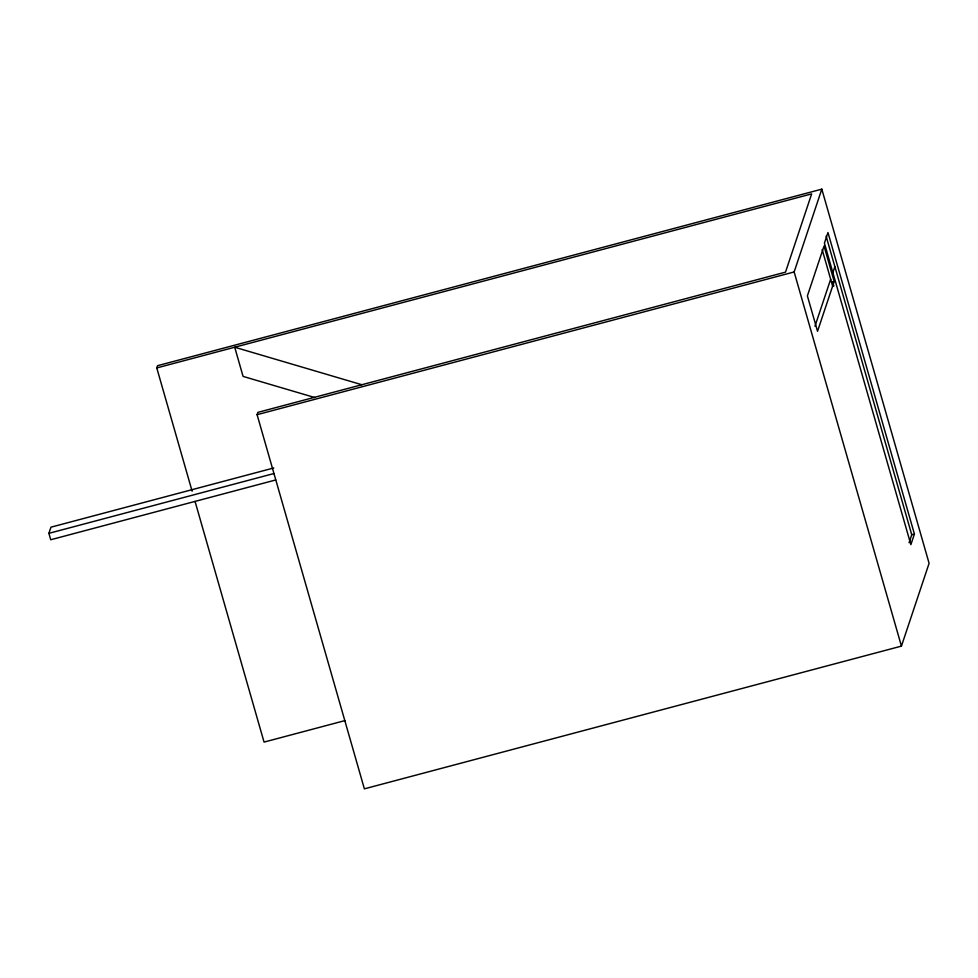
<?xml version="1.0" encoding="UTF-8"?>
<svg xmlns="http://www.w3.org/2000/svg" width="978" height="978" viewBox="0 0 978 978"><rect width="100%" height="100%" fill="white"/><g stroke="black" fill="none" stroke-linecap="round" stroke-linejoin="round"><path stroke-width="1.47" d="M275.674 479.978L50.734 539.746L48.9 533.34L50.954 527.179L273.779 467.961M156.773 367.936L157.519 365.699L821.813 189.157L929.1 563.316L901.435 646.116L364.378 788.843L257.092 414.684L257.862 412.374L785.517 272.141L811.654 193.888L156.773 367.936L192.116 491.188M901.435 646.116L794.148 271.957L821.813 189.157M814.967 326.236L830.664 279.256M832.657 273.314L834.87 266.676M834.185 281.468L817.535 331.285L807.388 295.882L824.038 246.065L834.185 281.468L831.508 282.177M909.075 542.704L911.74 534.746L826.117 236.15M914.418 534.037L910.873 544.648L824.417 243.155L827.975 232.532L914.418 534.037L911.74 534.746M257.092 414.684L794.148 271.957M48.9 533.34L273.828 473.56M345.075 720.566L264.06 742.094L195.062 501.457M361.86 384.733L234.708 347.227L243.07 376.396L314.684 397.52M832.584 281.688L833.843 286.089M822.156 249.598L832.755 286.53"/></g></svg>
